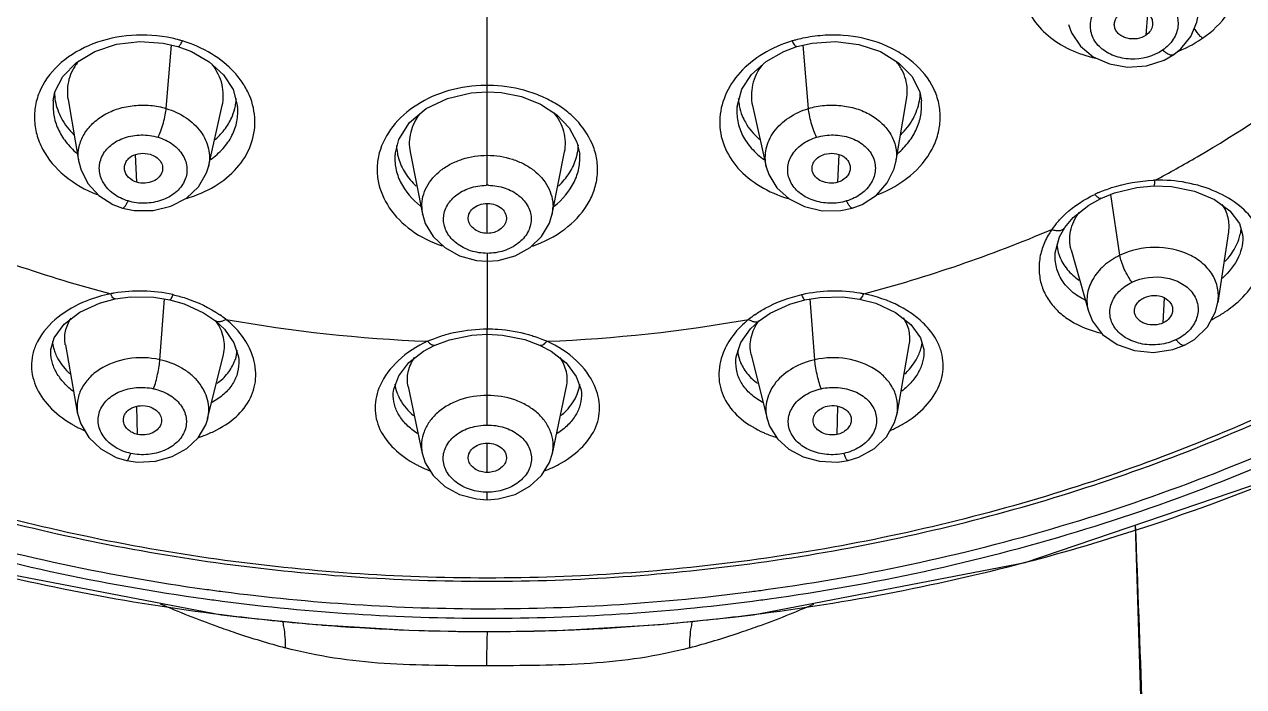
# Model space of a CAD drawing. Extents: x 0 to 1239, y 0 to 509.
# Drawn here: x 102.96 to 130.68, y 202.64 to 217.69 of the extents above; entities that cross this region are included whole.
import ezdxf

# ---------------------------------------------------------------- set-up
doc = ezdxf.new("R2010")
doc.units = 0
doc.header["$LTSCALE"] = 10
doc.header["$MEASUREMENT"] = 0
doc.layers.get('0').update_dxf_attribs({"linetype": 'CONTINUOUS'})

msp = doc.modelspace()

# ---------------------------------------------------------------- linework, layer by layer
at = {"color": 9, "linetype": 'Continuous'}
for p, q in [((128.466, 217.448), (128.509, 217.937)), ((113.487, 214.037), (113.487, 217.897)), ((106.186, 215.781), (106.303, 217.222)), ((120.789, 215.781), (120.672, 217.222)), ((105.518, 214.104), (105.487, 214.736)), ((121.457, 214.104), (121.488, 214.735)), ((127.872, 212.444), (127.665, 213.829)), ((113.487, 212.943), (113.487, 213.623)), ((113.487, 212.488), (113.487, 210.771)), ((106.041, 210.069), (106.146, 211.453)), ((120.934, 210.069), (120.829, 211.454)), ((128.858, 210.908), (128.887, 211.475)), ((113.487, 210.649), (113.487, 210.771)), ((113.487, 209.983), (113.487, 210.649)), ((113.487, 209.259), (113.487, 209.983)), ((113.487, 208.585), (113.487, 209.259)), ((105.531, 208.37), (105.514, 209.006)), ((121.444, 208.37), (121.461, 209.006)), ((113.487, 207.505), (113.487, 208.172)), ((113.487, 206.886), (113.487, 207.057)), ((107.441, 204.273), (107.446, 204.276)), ((107.897, 204.217), (107.904, 204.22)), ((119.071, 204.22), (119.077, 204.217)), ((119.534, 204.273), (119.529, 204.276)), ((113.487, 203.886), (113.487, 203.89))]:
    msp.add_line(p, q, dxfattribs=at)
at = {"color": 7, "linetype": 'Continuous'}
for p, q in [((106.116, 217.265), (106.452, 217.188)), ((120.522, 217.188), (120.876, 217.268)), ((120.522, 217.188), (120.522, 217.188)), ((128.881, 216.881), (129.098, 217.006)), ((103.952, 215.984), (104.198, 214.551)), ((113.116, 216.137), (113.487, 216.162)), ((113.487, 216.162), (113.801, 216.144)), ((122.777, 214.55), (123.022, 215.983)), ((103.617, 215.953), (103.616, 215.951)), ((107.144, 214.458), (107.458, 215.846)), ((107.809, 215.829), (107.808, 215.832)), ((119.166, 215.831), (119.165, 215.829)), ((119.517, 215.846), (119.83, 214.458)), ((123.359, 215.95), (123.359, 215.953)), ((111.388, 214.75), (111.388, 214.745)), ((111.731, 214.794), (112.011, 213.376)), ((114.963, 213.377), (115.244, 214.795)), ((115.587, 214.745), (115.586, 214.749)), ((122.735, 214.411), (122.774, 214.568)), ((121.528, 213.461), (121.786, 213.517)), ((127.162, 213.583), (127.441, 213.739)), ((127.441, 213.739), (127.441, 213.739)), ((112.011, 213.376), (112.009, 213.387)), ((114.901, 213.176), (114.965, 213.387)), ((114.965, 213.387), (114.963, 213.377)), ((126.497, 212.86), (126.619, 213.074)), ((126.619, 213.074), (126.619, 213.074)), ((130.108, 211.371), (130.345, 212.98)), ((130.59, 213.169), (130.661, 212.914)), ((126.402, 212.499), (126.497, 212.86)), ((130.661, 212.914), (130.661, 212.913)), ((126.764, 212.569), (127.157, 211.172)), ((105.021, 211.451), (105.021, 211.451)), ((120.708, 211.434), (120.708, 211.434)), ((121.952, 211.45), (121.952, 211.45)), ((107.308, 210.953), (107.507, 210.768)), ((107.308, 210.953), (107.308, 210.953)), ((119.472, 210.773), (119.665, 210.953)), ((119.665, 210.953), (119.665, 210.953)), ((103.562, 210.304), (103.636, 210.565)), ((103.562, 210.304), (103.564, 210.32)), ((103.892, 210.406), (104.17, 208.833)), ((107.127, 208.726), (107.486, 210.188)), ((112.038, 210.266), (112.297, 210.403)), ((112.297, 210.403), (112.298, 210.403)), ((114.676, 210.402), (114.676, 210.402)), ((114.676, 210.402), (114.941, 210.262)), ((119.489, 210.189), (119.848, 208.726)), ((122.805, 208.835), (123.083, 210.408)), ((123.411, 210.319), (123.412, 210.303)), ((129.076, 210.299), (129.339, 210.397)), ((111.686, 209.458), (112.007, 207.936)), ((114.968, 207.935), (115.288, 209.458)), ((122.745, 208.639), (122.803, 208.85)), ((114.902, 207.734), (114.97, 207.946)), ((114.968, 207.936), (114.97, 207.946)), ((121.447, 207.743), (121.689, 207.778)), ((107.44, 204.273), (107.897, 204.217)), ((119.077, 204.217), (119.534, 204.273))]:
    msp.add_line(p, q, dxfattribs=at)
for points in [[(72.999, 234.309), (73.078, 233.7), (74.393, 228.269), (76.758, 223.105), (80.102, 218.336), (84.349, 214.082), (89.399, 210.437), (95.096, 207.539), (101.315, 205.442), (107.441, 204.273)], [(119.534, 204.273), (125.718, 205.457), (131.989, 207.586), (137.725, 210.529), (142.8, 214.231), (147.048, 218.547), (150.376, 223.384), (152.699, 228.612), (153.976, 234.307)], [(126.705, 217.694), (126.773, 217.501), (126.972, 217.197), (127.265, 216.954), (127.633, 216.794), (128.046, 216.725), (128.474, 216.752), (128.881, 216.881)], [(129.098, 217.006), (129.26, 217.137), (129.485, 217.418), (129.619, 217.742), (129.642, 217.857)], [(103.617, 215.953), (103.656, 216.158), (103.833, 216.51), (104.144, 216.828), (104.56, 217.08), (105.053, 217.242), (105.586, 217.302), (106.116, 217.265)], [(106.452, 217.188), (106.757, 217.074), (107.16, 216.843), (107.486, 216.548), (107.706, 216.21), (107.808, 215.829)], [(119.167, 215.829), (119.272, 216.218), (119.496, 216.556), (119.826, 216.851), (120.231, 217.08), (120.522, 217.188)], [(120.876, 217.268), (121.408, 217.302), (121.938, 217.238), (122.428, 217.074), (122.839, 216.822), (123.145, 216.506), (123.319, 216.155), (123.357, 215.953)], [(111.388, 214.745), (111.474, 215.078), (111.719, 215.461), (112.099, 215.781), (112.582, 216.01), (113.116, 216.137)], [(113.801, 216.144), (114.266, 216.051), (114.699, 215.881), (115.069, 215.641), (115.349, 215.345), (115.526, 215.014), (115.587, 214.745)], [(104.201, 214.568), (104.249, 214.381), (104.408, 214.07), (104.654, 213.802), (104.974, 213.598), (105.189, 213.517)], [(105.188, 213.517), (105.455, 213.46), (105.887, 213.46), (106.292, 213.56), (106.644, 213.744), (106.922, 214.002), (107.103, 214.319), (107.145, 214.459)], [(119.83, 214.459), (119.885, 214.283), (120.074, 213.976), (120.353, 213.729), (120.703, 213.552), (121.104, 213.458), (121.528, 213.461)], [(121.786, 213.517), (122.008, 213.602), (122.333, 213.813), (122.58, 214.09), (122.735, 214.411)], [(127.441, 213.739), (127.747, 213.862), (128.256, 213.985), (128.646, 214.02)], [(128.646, 214.02), (129.047, 214.006), (129.571, 213.9), (130.022, 213.711), (130.373, 213.457), (130.59, 213.169)], [(126.619, 213.074), (126.81, 213.301), (127.162, 213.583)], [(112.01, 213.387), (112.077, 213.168), (112.258, 212.869), (112.522, 212.619), (112.855, 212.432), (113.241, 212.325), (113.487, 212.307)], [(113.487, 212.307), (113.736, 212.326), (114.123, 212.433), (114.458, 212.623), (114.721, 212.875), (114.901, 213.176)], [(103.636, 210.565), (103.863, 210.877), (104.218, 211.152), (104.666, 211.358), (105.021, 211.451)], [(105.021, 211.451), (105.375, 211.498), (105.904, 211.491), (106.267, 211.434)], [(106.267, 211.434), (106.59, 211.342), (107.033, 211.139), (107.308, 210.953)], [(119.665, 210.953), (119.922, 211.13), (120.364, 211.335), (120.708, 211.434)], [(120.708, 211.434), (121.046, 211.488), (121.574, 211.498), (121.952, 211.45)], [(121.952, 211.45), (122.321, 211.353), (122.77, 211.144), (123.118, 210.871)], [(129.339, 210.397), (129.567, 210.531), (129.861, 210.817), (130.047, 211.161), (130.101, 211.381)], [(127.157, 211.171), (127.247, 210.946), (127.479, 210.644), (127.806, 210.418), (128.2, 210.279), (128.635, 210.235), (129.076, 210.299)], [(107.507, 210.768), (107.725, 210.456), (107.828, 210.135), (107.834, 210.069)], [(119.141, 210.067), (119.148, 210.135), (119.251, 210.459), (119.472, 210.773)], [(123.118, 210.871), (123.339, 210.564), (123.412, 210.303)], [(112.298, 210.403), (112.627, 210.525), (113.133, 210.628), (113.487, 210.649)], [(113.487, 210.649), (113.832, 210.628), (114.337, 210.526), (114.676, 210.402)], [(111.348, 209.313), (111.359, 209.403), (111.473, 209.706), (111.705, 210.005), (112.038, 210.266)], [(114.941, 210.262), (115.279, 209.997), (115.51, 209.692)], [(115.51, 209.692), (115.619, 209.386), (115.626, 209.314)], [(104.171, 208.85), (104.241, 208.612), (104.424, 208.301), (104.698, 208.04), (105.047, 207.85), (105.285, 207.778)], [(105.285, 207.778), (105.535, 207.742), (105.945, 207.762), (106.324, 207.871), (106.652, 208.052), (106.911, 208.296), (107.084, 208.592), (107.128, 208.729)], [(119.847, 208.729), (119.904, 208.559), (120.083, 208.272), (120.344, 208.037), (120.669, 207.863), (121.044, 207.76), (121.447, 207.743)], [(121.689, 207.778), (121.935, 207.853), (122.289, 208.049), (122.564, 208.319), (122.745, 208.639)], [(112.005, 207.946), (112.075, 207.727), (112.259, 207.435), (112.523, 207.19), (112.856, 207.007), (113.241, 206.904), (113.487, 206.886)], [(113.487, 206.886), (113.735, 206.904), (114.122, 207.009), (114.456, 207.193), (114.72, 207.439), (114.902, 207.734)], [(128.883, 171.734), (128.686, 191.472), (128.228, 206.309)], [(107.897, 204.217), (109.586, 204.048), (111.702, 203.921), (113.487, 203.886)], [(113.487, 203.886), (115.25, 203.92), (117.416, 204.05), (119.077, 204.217)]]:
    msp.add_lwpolyline(points, dxfattribs=at)
at = {"color": 9, "linetype": 'Continuous'}
for centre, radius, start, end in [((105.659, 214.325), 3.124, 74.6972, 77.8213), ((121.364, 214.075), 3.377, 102.0802, 104.9518), ((105.681, 214.41), 3.036, 73.2807, 74.6901), ((121.362, 214.081), 3.371, 104.9512, 106.2358), ((128.056, 219.933), 3.069, 291.8715, 292.2622), ((113.489, 213.004), 3.303, 90.2726, 90.7321), ((113.489, 213.007), 3.3, 90.0299, 90.2726), ((113.456, 212.629), 3.678, 89.2775, 89.5089), ((113.456, 212.643), 3.664, 88.8395, 89.2776), ((105.146, 214.713), 0.962, 185.1179, 188.7752), ((121.823, 214.714), 0.968, 351.2964, 354.7767), ((128.787, 210.453), 3.7, 91.7861, 92.3697), ((113.487, 212.767), 1.27, 89.9997, 91.1768), ((113.487, 212.766), 1.271, 88.8263, 89.9983), ((128.64, 211.003), 3.128, 113.5753, 115.3128), ((112.893, 213.552), 0.899, 179.9114, 190.5663), ((114.086, 213.552), 0.895, 349.394, 359.9635), ((128.041, 211.826), 2.099, 138.8848, 144.9807), ((112.939, 241.957), 31.428, 246.9808, 255.2238), ((113.934, 242.253), 31.74, 284.8117, 292.9736), ((105.555, 208.318), 3.311, 99.5909, 100.9933), ((105.583, 208.125), 3.506, 77.6035, 99.5161), ((121.388, 208.104), 3.525, 80.5125, 102.2747), ((121.399, 208.151), 3.477, 79.2469, 80.5673), ((128.792, 213.351), 2.641, 303.8086, 308.628), ((105.862, 208.866), 2.707, 51.6302, 55.274), ((113.463, 244.072), 33.61, 259.8532, 267.7218), ((113.489, 244.282), 33.821, 272.298, 280.1174), ((121.044, 208.97), 2.584, 124.8191, 128.6581), ((114.114, 249.922), 45.949, 288.4131, 293.1285), ((113.915, 250.507), 46.567, 284.9428, 288.4186), ((113.369, 251.93), 48.021, 255.1781, 262.9147), ((113.673, 251.579), 47.664, 277.0569, 284.8913), ((113.422, 250.642), 46.444, 262.1512, 262.6237), ((113.421, 250.398), 45.985, 262.1134, 262.5694), ((113.484, 250.919), 46.511, 262.5758, 270.0042), ((113.486, 250.986), 46.577, 270.0011, 277.4189), ((113.553, 250.4), 45.987, 277.4308, 277.8378), ((113.553, 250.642), 46.444, 277.3764, 277.8488), ((114.232, 223.279), 20.466, 246.4295, 250.3046), ((113.484, 251.162), 46.969, 262.6299, 270.004), ((113.486, 251.228), 47.035, 270.0011, 277.3651), ((112.613, 223.531), 20.748, 289.7946, 293.5781), ((117.494, 285.106), 81.452, 262.91402, 263.23889), ((113.495, 251.365), 47.475, 263.2368, 265.464), ((113.48, 251.361), 47.471, 274.5548, 276.7633), ((109.482, 285.097), 81.443, 276.76104, 277.08596), ((114.414, 223.781), 21, 250.3, 251.5214), ((114.578, 224.284), 21.529, 251.5306, 254.6858), ((113.526, 251.713), 47.825, 265.4608, 265.6797), ((113.492, 251.268), 47.379, 265.6791, 269.9939), ((113.486, 251.185), 47.295, 270.0017, 272.5565), ((113.472, 251.403), 47.514, 272.5617, 274.5604), ((112.804, 223.013), 20.195, 285.1521, 288.5131), ((112.78, 223.083), 20.27, 288.5137, 289.7804)]:
    msp.add_arc(centre, radius, start, end, dxfattribs=at)
at = {"color": 7, "linetype": 'Continuous'}
for centre, radius, start, end in [((104.878, 216.175), 1.235, 181.3985, 190.1375), ((106.573, 216.074), 1.207, 355.1373, 357.2293), ((120.399, 216.073), 1.206, 182.7191, 184.9246), ((122.082, 216.179), 1.251, 349.7346, 358.3744), ((106.538, 216.082), 1.243, 337.8675, 348.8544), ((106.566, 216.075), 1.214, 348.8977, 355.1301), ((120.402, 216.074), 1.208, 184.9289, 190.9541), ((120.419, 216.078), 1.226, 190.989, 202.2899), ((112.616, 214.997), 1.199, 182.8567, 191.6362), ((114.367, 214.991), 1.191, 348.3207, 358.3172), ((112.656, 215.005), 1.24, 191.6258, 196.4061), ((114.348, 214.995), 1.21, 343.6372, 348.3191), ((129.59, 213.155), 1.046, 347.422, 354.997), ((127.465, 212.791), 1.034, 185.6651, 195.93), ((127.455, 212.788), 1.024, 195.9585, 198.3094), ((127.458, 212.789), 1.026, 198.311, 200.9302), ((104.546, 210.585), 0.955, 186.2477, 195.2937), ((122.428, 210.587), 0.956, 344.6717, 353.5491), ((104.593, 210.597), 1.004, 195.2358, 196.1429), ((104.638, 210.611), 1.051, 196.185, 202.2008), ((106.859, 210.374), 0.946, 341.7571, 354.6727), ((120.114, 210.376), 0.945, 185.709, 198.5037), ((122.324, 210.616), 1.064, 337.3, 343.7714), ((122.377, 210.6), 1.009, 343.8242, 344.7335), ((106.865, 210.373), 0.939, 338.8545, 340.254), ((106.87, 210.371), 0.934, 340.2552, 341.7018), ((120.111, 210.376), 0.942, 198.5378, 199.5849), ((120.117, 210.378), 0.948, 199.5863, 201.1657), ((112.295, 209.629), 0.918, 186.9945, 199.2812), ((112.329, 209.641), 0.953, 199.246, 201.5727), ((114.65, 209.64), 0.95, 337.9456, 340.8526), ((114.686, 209.628), 0.911, 340.8179, 352.9873)]:
    msp.add_arc(centre, radius, start, end, dxfattribs=at)
at = {"color": 9, "linetype": 'Continuous'}
for points, start_tangent, end_tangent in [([(113.487, 268.538), (106.287, 267.983), (99.335, 266.337), (92.872, 263.657), (89.894, 261.957), (87.119, 260.035), (82.277, 255.597), (78.511, 250.495), (75.952, 244.906), (74.688, 239.022), (74.763, 233.047), (76.174, 227.186), (78.872, 221.641), (82.765, 216.605), (87.717, 212.251), (93.559, 208.728), (100.088, 206.159), (107.079, 204.632)], (-1, 0), (0.990632, -0.136562)), ([(119.895, 204.632), (126.887, 206.159), (133.416, 208.728), (139.258, 212.251), (144.21, 216.605), (148.103, 221.641), (150.801, 227.186), (152.212, 233.047), (152.287, 239.022), (151.023, 244.906), (148.464, 250.495), (144.698, 255.597), (139.855, 260.035), (137.081, 261.957), (134.103, 263.657), (127.639, 266.337), (120.688, 267.983), (113.487, 268.538)], (0.990632, 0.136562), (-1, 0)), ([(113.487, 268.129), (106.359, 267.58), (99.476, 265.951), (93.076, 263.298), (90.128, 261.615), (87.381, 259.713), (82.585, 255.32), (78.855, 250.27), (76.319, 244.737), (75.066, 238.912), (75.137, 232.996), (76.53, 227.193), (79.198, 221.703), (83.048, 216.715), (87.948, 212.401), (93.729, 208.91), (100.191, 206.363), (107.111, 204.847)], (-1, 0), (0.990541, -0.137215)), ([(119.824, 204.842), (126.749, 206.353), (133.216, 208.896), (139.002, 212.384), (143.908, 216.696), (147.764, 221.683), (150.438, 227.174), (151.836, 232.978), (151.911, 238.896), (150.66, 244.724), (148.126, 250.259), (144.397, 255.312), (139.601, 259.708), (136.854, 261.611), (133.905, 263.295), (127.503, 265.949), (120.619, 267.579), (113.487, 268.129)], (0.990658, 0.136371), (-1, 0)), ([(129.752, 217.379), (130.326, 217.944), (130.615, 218.617), (130.639, 218.966), (130.584, 219.309), (130.45, 219.636), (130.243, 219.937), (129.63, 220.419), (128.825, 220.697), (127.928, 220.731), (127.055, 220.514)], (0.822484, 0.568788), (-0.925801, -0.37801)), ([(126.516, 220.226), (126.069, 219.825), (125.766, 219.352), (125.628, 218.841), (125.667, 218.329), (125.875, 217.85), (126.239, 217.439), (126.735, 217.124), (127.327, 216.924)], (-0.818796, -0.574084), (0.976907, -0.213663)), ([(127.557, 218.268), (127.899, 218.427), (128.287, 218.474), (128.66, 218.4), (128.962, 218.219), (129.148, 217.957), (129.188, 217.808), (129.191, 217.654), (129.086, 217.355), (128.843, 217.107)], (0.821783, 0.5698), (-0.821772, -0.569817)), ([(128.843, 217.107), (128.112, 216.906), (127.739, 216.98), (127.435, 217.16), (127.247, 217.421), (127.207, 217.57), (127.204, 217.723), (127.313, 218.021), (127.557, 218.268)], (-0.821772, -0.569817), (0.821783, 0.5698)), ([(106.318, 217.378), (105.396, 217.443), (104.518, 217.249), (103.8, 216.825), (103.336, 216.231), (103.221, 215.894), (103.19, 215.545), (103.241, 215.196), (103.374, 214.857), (103.871, 214.257), (104.614, 213.824)], (-0.977462, 0.211113), (0.93146, -0.363844)), ([(122.364, 213.825), (123.107, 214.258), (123.601, 214.858), (123.734, 215.197), (123.785, 215.546), (123.753, 215.894), (123.639, 216.231), (123.174, 216.824), (122.842, 217.062), (122.457, 217.249), (121.578, 217.442), (121.115, 217.442), (120.657, 217.377)], (0.931838, 0.362874), (-0.977858, -0.209269)), ([(129.219, 217.093), (129.36, 217.155), (129.752, 217.379)], (0.925459, 0.378848), (0.823162, 0.567807)), ([(129.752, 217.379), (129.706, 217.422), (129.563, 217.607)], (-0.759209, 0.650847), (-0.523871, 0.851798)), ([(106.452, 217.188), (106.473, 217.193), (106.498, 217.219), (106.555, 217.317)], (0.957462, -0.28856), (0.427486, 0.904022)), ([(106.649, 213.738), (107.291, 214.017), (107.791, 214.429), (108.104, 214.94), (108.202, 215.505), (108.079, 216.075), (107.935, 216.345), (107.739, 216.597), (107.215, 217.024), (106.555, 217.317)], (0.960006, 0.279978), (-0.955079, 0.29635)), ([(120.42, 217.317), (119.758, 217.025), (119.234, 216.597), (118.896, 216.073), (118.772, 215.503), (118.871, 214.937), (119.187, 214.427), (119.688, 214.015), (120.331, 213.736)], (-0.957563, -0.288225), (0.961186, -0.275901)), ([(120.522, 217.188), (120.502, 217.193), (120.477, 217.219), (120.42, 217.317)], (-0.957815, -0.287386), (-0.427431, 0.904048)), ([(129.098, 217.006), (129.052, 216.993), (128.989, 217.008), (128.917, 217.048), (128.843, 217.107)], (-0.82158, -0.570093), (-0.742169, 0.670213)), ([(113.447, 216.307), (112.614, 216.187), (111.882, 215.861), (111.335, 215.37), (111.031, 214.771), (110.981, 214.453), (111.004, 214.133), (111.258, 213.526), (111.76, 213.014), (112.46, 212.657)], (-0.999918, -0.012776), (0.945688, -0.325077)), ([(115.9, 214.909), (115.565, 215.46), (115.317, 215.699), (115.02, 215.905), (114.684, 216.072), (114.318, 216.197), (113.53, 216.306)], (-0.349942, 0.936772), (-0.999795, 0.020256)), ([(128.672, 214.151), (129.632, 214.685), (132.342, 216.478)], (0.882881, 0.469597), (0.800004, 0.599995)), ([(103.617, 215.951), (103.629, 215.631), (103.725, 215.318), (103.903, 215.024), (104.156, 214.761)], (-0.092113, -0.995749), (0.760521, -0.649313)), ([(104.188, 214.628), (104.206, 214.917), (104.316, 215.193), (104.51, 215.437), (104.775, 215.636), (105.096, 215.777), (105.453, 215.849), (105.824, 215.851), (106.186, 215.781)], (-0.089138, 0.996019), (0.957579, -0.288172)), ([(106.001, 215.128), (106.062, 215.275), (106.121, 215.458), (106.165, 215.639), (106.186, 215.781)], (0.427174, 0.904169), (0.081297, 0.99669)), ([(106.186, 215.781), (106.635, 215.569), (106.97, 215.252), (107.08, 215.065), (107.146, 214.866), (107.145, 214.459)], (0.957664, -0.287889), (-0.218848, -0.975759)), ([(107.193, 214.619), (107.478, 214.873), (107.681, 215.166), (107.792, 215.489), (107.808, 215.829)], (0.812684, 0.582704), (-0.090476, 0.995899)), ([(119.167, 215.829), (119.183, 215.49), (119.293, 215.167), (119.496, 214.874), (119.781, 214.62)], (-0.090854, -0.995864), (0.812188, -0.583395)), ([(119.83, 214.459), (119.829, 214.866), (119.895, 215.065), (120.005, 215.252), (120.34, 215.569), (120.789, 215.781)], (-0.219059, 0.975712), (0.957667, 0.287879)), ([(120.789, 215.781), (121.151, 215.851), (121.522, 215.849), (121.88, 215.777), (122.201, 215.636), (122.466, 215.436), (122.66, 215.192), (122.769, 214.916), (122.787, 214.626)], (0.957582, 0.288162), (-0.090982, -0.995853)), ([(120.974, 215.128), (120.913, 215.275), (120.853, 215.458), (120.81, 215.639), (120.789, 215.781)], (-0.427124, 0.904193), (-0.081293, 0.99669)), ([(122.818, 214.76), (123.072, 215.024), (123.249, 215.317), (123.345, 215.63), (123.358, 215.95)], (0.761084, 0.648653), (-0.090785, 0.995871)), ([(105.317, 213.679), (104.985, 213.844), (104.757, 214.094), (104.665, 214.389), (104.723, 214.687), (104.924, 214.942), (105.237, 215.115), (105.615, 215.18), (106.001, 215.128)], (-0.957623, 0.288025), (0.957618, -0.288043)), ([(120.974, 215.128), (121.359, 215.18), (121.738, 215.115), (122.051, 214.942), (122.252, 214.687), (122.31, 214.389), (122.218, 214.094), (121.99, 213.844), (121.658, 213.679)], (0.957628, 0.288008), (-0.957623, -0.288025)), ([(106.001, 215.128), (106.334, 214.964), (106.565, 214.716), (106.656, 214.42), (106.596, 214.123), (106.394, 213.869), (106.08, 213.696), (105.702, 213.628), (105.317, 213.679)], (0.957617, -0.288043), (-0.957623, 0.288026)), ([(114.513, 212.654), (115.246, 213.038), (115.757, 213.588), (115.909, 213.905), (115.986, 214.238), (115.983, 214.576), (115.9, 214.909)], (0.946007, 0.324148), (-0.349942, 0.936772)), ([(121.658, 213.679), (121.272, 213.628), (120.895, 213.696), (120.581, 213.869), (120.378, 214.123), (120.318, 214.421), (120.41, 214.716), (120.64, 214.964), (120.974, 215.128)], (-0.957623, -0.288026), (0.957628, 0.288008)), ([(111.388, 214.745), (111.405, 214.423), (111.513, 214.11), (111.968, 213.562)], (-0.091379, -0.995816), (0.788469, -0.615075)), ([(111.994, 213.553), (112.024, 213.78), (112.11, 213.998), (112.432, 214.376), (112.659, 214.521), (112.917, 214.628), (113.487, 214.717)], (0.0027, 0.999996), (1, -0.000154)), ([(113.487, 214.717), (114.058, 214.627), (114.317, 214.52), (114.543, 214.376), (114.866, 213.997), (114.951, 213.779), (114.981, 213.551)], (1, 0.000145), (0.000538, -1)), ([(115.005, 213.561), (115.461, 214.109), (115.569, 214.423), (115.587, 214.745)], (0.788989, 0.614408), (-0.090924, 0.995858)), ([(127.389, 213.869), (127.684, 213.982), (128.634, 214.149)], (0.916511, 0.400009), (0.999145, 0.041346)), ([(128.646, 214.02), (128.654, 214.03), (128.661, 214.057), (128.667, 214.098), (128.671, 214.151)], (0.999555, 0.029814), (0.060172, 0.998188)), ([(130.442, 211.289), (130.866, 211.73), (131.094, 212.21), (131.125, 212.697), (131.066, 212.933), (130.957, 213.159), (130.593, 213.566), (130.063, 213.885), (128.671, 214.151)], (0.78298, 0.622047), (-0.999603, -0.028179)), ([(113.487, 212.488), (113.108, 212.548), (112.788, 212.716), (112.571, 212.963), (112.491, 213.254), (112.559, 213.548), (112.767, 213.799), (113.084, 213.971), (113.461, 214.036)], (-1, 0), (0.999789, 0.020525)), ([(113.513, 214.036), (113.891, 213.971), (114.207, 213.799), (114.415, 213.548), (114.484, 213.254), (114.403, 212.963), (114.187, 212.716), (113.866, 212.548), (113.487, 212.488)], (0.99979, -0.020472), (-1, 0)), ([(126.46, 213.206), (126.635, 213.386), (127.303, 213.83)], (0.656905, 0.753973), (0.902036, 0.43166)), ([(127.441, 213.739), (127.382, 213.752), (127.344, 213.784), (127.302, 213.83)], (-0.903347, -0.428911), (-0.627738, 0.778425)), ([(105.189, 213.517), (105.214, 213.523), (105.229, 213.536), (105.246, 213.556), (105.281, 213.61), (105.317, 213.679)], (0.957155, -0.289576), (0.427158, 0.904177)), ([(121.786, 213.517), (121.761, 213.523), (121.746, 213.536), (121.729, 213.556), (121.694, 213.61), (121.658, 213.679)], (-0.957093, -0.289781), (-0.427158, 0.904177)), ([(126.322, 213.03), (126.26, 212.934), (126.119, 212.637)], (-0.569099, -0.822269), (-0.337243, -0.941418)), ([(126.322, 213.03), (126.412, 213.009), (126.499, 213.008), (126.57, 213.031), (126.619, 213.074)], (0.948257, -0.317504), (0.570075, 0.821592)), ([(130.662, 212.913), (130.65, 212.662), (130.57, 212.41), (130.204, 211.926)], (0.091568, -0.995799), (-0.740138, -0.672455)), ([(126.119, 212.637), (126.042, 212.314), (126.042, 211.997), (126.115, 211.694), (126.26, 211.415), (126.471, 211.168), (126.745, 210.959), (127.442, 210.676)], (-0.337243, -0.941418), (0.97105, -0.238878)), ([(127.083, 211.426), (126.777, 211.622), (126.556, 211.874), (126.429, 212.171), (126.402, 212.499)], (-0.901238, 0.433324), (0.075612, 0.997137)), ([(127.872, 212.444), (127.506, 212.203), (127.25, 211.889), (127.129, 211.534), (127.156, 211.172)], (-0.902548, -0.430588), (0.27039, -0.962751)), ([(130.101, 211.381), (130.094, 211.698), (129.976, 211.999), (129.752, 212.259), (129.443, 212.458), (128.665, 212.623), (127.872, 212.444)], (0.14562, 0.989341), (-0.902518, -0.430653)), ([(128.147, 211.831), (128.058, 211.963), (127.972, 212.132), (127.906, 212.303), (127.872, 212.444)], (-0.6108, 0.791785), (-0.147954, 0.988994)), ([(129.153, 210.526), (128.78, 210.418), (128.389, 210.427), (128.038, 210.549), (127.779, 210.765), (127.698, 210.899), (127.653, 211.045), (127.646, 211.195), (127.678, 211.345), (127.851, 211.622), (128.147, 211.831)], (-0.902541, -0.430603), (0.902532, 0.430622)), ([(128.147, 211.831), (128.911, 211.934), (129.261, 211.812), (129.518, 211.595), (129.598, 211.46), (129.642, 211.314), (129.649, 211.164), (129.617, 211.014), (129.447, 210.736), (129.153, 210.526)], (0.902532, 0.430622), (-0.902541, -0.430603)), ([(113.487, 205.106), (107.326, 205.534), (101.338, 206.804), (95.689, 208.881), (90.539, 211.708)], (-1, 0), (-0.83663, 0.547769)), ([(104.924, 211.568), (104.368, 211.404), (103.258, 210.484)], (-0.981352, -0.192222), (-0.459225, -0.88832)), ([(105.021, 211.451), (104.973, 211.48), (104.948, 211.518), (104.924, 211.568)], (-0.981849, -0.189665), (-0.397019, 0.91781)), ([(106.336, 211.549), (106.297, 211.461), (106.28, 211.44), (106.267, 211.434)], (-0.345613, -0.938377), (-0.976244, 0.216675)), ([(106.336, 211.549), (106.628, 211.47), (107.404, 211.09)], (0.976096, -0.21734), (0.821814, -0.569756)), ([(136.435, 211.708), (131.285, 208.881), (125.637, 206.804), (119.648, 205.534), (113.487, 205.106)], (-0.83663, -0.547769), (-1, 0)), ([(119.568, 211.091), (119.807, 211.239), (120.639, 211.549)], (0.820817, 0.571191), (0.976199, 0.216876)), ([(120.708, 211.434), (120.694, 211.44), (120.678, 211.461), (120.638, 211.549)], (-0.976572, -0.215193), (-0.345695, 0.938347)), ([(121.952, 211.45), (121.999, 211.479), (122.024, 211.518), (122.048, 211.567)], (0.982331, -0.18715), (0.392432, 0.919781)), ([(123.717, 210.484), (123.458, 210.842), (123.186, 211.082), (122.855, 211.289), (122.048, 211.567)], (-0.460697, 0.887557), (-0.982048, 0.18863)), ([(107.543, 210.988), (107.477, 210.952), (107.412, 210.932), (107.354, 210.932), (107.308, 210.953)], (-0.839676, -0.543087), (-0.781909, 0.623392)), ([(108.126, 210.223), (107.899, 210.625), (107.543, 210.988)], (-0.362542, 0.931968), (-0.780837, 0.624735)), ([(119.429, 210.987), (119.075, 210.624), (118.848, 210.223)], (-0.777539, -0.628835), (-0.363887, -0.931443)), ([(119.429, 210.987), (119.495, 210.952), (119.561, 210.932), (119.619, 210.932), (119.665, 210.953)], (0.841742, -0.539879), (0.779591, 0.626288)), ([(129.951, 210.976), (130.032, 211.019), (130.261, 211.157)], (0.893204, 0.449653), (0.830755, 0.556638)), ([(112.547, 210.642), (112.774, 210.698), (113.487, 210.771)], (0.961642, 0.274308), (0.999994, 0.00336)), ([(113.487, 210.771), (113.726, 210.763), (114.421, 210.642)], (0.999993, -0.003662), (0.961872, -0.273502)), ([(103.258, 210.484), (103.161, 210.236), (103.121, 209.984), (103.14, 209.731), (103.215, 209.482), (103.523, 209.013), (104.028, 208.612)], (-0.459225, -0.88832), (0.860051, -0.510208)), ([(112.13, 210.489), (111.458, 210.045), (111.048, 209.483)], (-0.910767, -0.41292), (-0.405887, -0.913923)), ([(112.127, 210.489), (112.228, 210.532), (112.547, 210.642)], (0.910142, 0.414297), (0.961642, 0.274308)), ([(112.13, 210.489), (112.175, 210.444), (112.22, 210.413), (112.297, 210.403)], (0.661205, -0.750205), (0.911869, 0.410482)), ([(114.421, 210.642), (114.531, 210.609), (114.845, 210.489)], (0.961872, -0.273502), (0.912187, -0.409774)), ([(114.676, 210.402), (114.753, 210.412), (114.798, 210.444), (114.842, 210.489)], (0.913244, -0.407414), (0.657906, 0.7531)), ([(115.925, 209.484), (115.516, 210.046), (114.842, 210.489)], (-0.407131, 0.91337), (-0.912282, 0.409563)), ([(122.946, 208.611), (123.452, 209.013), (123.76, 209.482), (123.835, 209.731), (123.853, 209.984), (123.814, 210.237), (123.717, 210.484)], (0.860226, 0.509912), (-0.460697, 0.887557)), ([(129.339, 210.397), (129.257, 210.419), (129.206, 210.464), (129.153, 210.526)], (-0.901593, -0.432585), (-0.610786, 0.791795)), ([(104.063, 209.355), (103.835, 209.572), (103.673, 209.806), (103.581, 210.053), (103.562, 210.304)], (-0.784506, 0.620122), (0.082359, 0.996603)), ([(107.266, 208.441), (107.772, 208.772), (108.101, 209.201), (108.188, 209.443), (108.222, 209.698), (108.126, 210.223)], (0.902773, 0.430116), (-0.362542, 0.931968)), ([(118.848, 210.223), (118.752, 209.698), (118.786, 209.443), (118.874, 209.201), (119.203, 208.772), (119.709, 208.441)], (-0.363887, -0.931443), (0.902776, -0.430111)), ([(123.412, 210.303), (123.394, 210.052), (123.301, 209.806), (123.14, 209.571), (122.912, 209.355)], (0.082909, -0.996557), (-0.784576, -0.620033)), ([(106.041, 210.069), (105.315, 210.09), (104.669, 209.848), (104.426, 209.644), (104.254, 209.4), (104.167, 209.129), (104.171, 208.85)], (-0.976348, 0.216205), (0.174344, -0.984685)), ([(105.899, 209.41), (105.99, 209.74), (106.024, 209.922), (106.041, 210.069)], (0.333831, 0.942633), (0.075352, 0.997157)), ([(107.128, 208.729), (107.153, 208.942), (107.126, 209.156), (107.049, 209.363), (106.923, 209.556), (106.752, 209.729), (106.544, 209.875), (106.041, 210.069)], (0.237473, 0.971394), (-0.976364, 0.216134)), ([(107.834, 210.069), (107.809, 209.783), (107.696, 209.52), (107.499, 209.289), (107.227, 209.097)], (0.062104, -0.99807), (-0.870814, -0.491613)), ([(119.747, 209.097), (119.476, 209.289), (119.279, 209.52), (119.166, 209.782), (119.141, 210.067)], (-0.870915, 0.491434), (0.061417, 0.998112)), ([(120.934, 210.069), (120.431, 209.875), (120.051, 209.556), (119.925, 209.362), (119.848, 209.155), (119.822, 208.941), (119.847, 208.729)], (-0.976356, -0.216169), (0.238477, -0.971148)), ([(122.803, 208.85), (122.808, 209.129), (122.721, 209.399), (122.549, 209.643), (122.306, 209.848), (121.66, 210.09), (120.934, 210.069)], (0.174526, 0.984653), (-0.97634, -0.21624)), ([(121.076, 209.41), (120.985, 209.74), (120.951, 209.922), (120.934, 210.069)], (-0.333892, 0.942611), (-0.075359, 0.997156)), ([(105.378, 207.939), (105.027, 208.079), (104.771, 208.31), (104.69, 208.448), (104.645, 208.595), (104.638, 208.744), (104.67, 208.891), (104.841, 209.155), (105.135, 209.347), (105.507, 209.437), (105.899, 209.41)], (-0.976352, 0.216187), (0.976356, -0.216168)), ([(105.899, 209.41), (106.252, 209.272), (106.51, 209.043), (106.636, 208.758), (106.642, 208.609), (106.609, 208.462), (106.435, 208.199), (106.141, 208.007), (105.771, 207.915), (105.378, 207.939)], (0.976356, -0.216168), (-0.976352, 0.216187)), ([(111.048, 209.483), (110.935, 208.977), (110.963, 208.727), (111.046, 208.486), (111.366, 208.048), (111.867, 207.689)], (-0.405887, -0.913923), (0.881667, -0.471872)), ([(115.109, 207.689), (115.609, 208.048), (115.929, 208.487), (116.012, 208.728), (116.039, 208.978), (115.925, 209.484)], (0.88164, 0.471922), (-0.407131, 0.91337)), ([(121.597, 207.939), (121.204, 207.915), (120.834, 208.007), (120.54, 208.199), (120.366, 208.462), (120.333, 208.609), (120.339, 208.758), (120.383, 208.905), (120.464, 209.042), (120.723, 209.272), (121.076, 209.41)], (-0.976352, -0.216187), (0.976348, 0.216206)), ([(121.076, 209.41), (121.468, 209.437), (121.839, 209.347), (122.133, 209.155), (122.305, 208.891), (122.336, 208.744), (122.329, 208.595), (122.204, 208.31), (121.948, 208.08), (121.597, 207.939)], (0.976348, 0.216206), (-0.976352, -0.216187)), ([(111.896, 208.392), (111.654, 208.59), (111.477, 208.813), (111.373, 209.056), (111.348, 209.313)], (-0.828718, 0.559666), (0.060512, 0.998167)), ([(113.487, 209.259), (112.862, 209.154), (112.586, 209.029), (112.351, 208.861), (112.17, 208.659), (112.048, 208.432), (111.991, 208.191), (112.005, 207.946)], (-1, 0.000019), (0.200519, -0.97969)), ([(114.97, 207.946), (114.983, 208.191), (114.927, 208.433), (114.805, 208.659), (114.623, 208.861), (114.388, 209.029), (114.112, 209.154), (113.487, 209.259)], (0.200319, 0.979731), (-1, -0.000054)), ([(115.627, 209.314), (115.602, 209.057), (115.498, 208.813), (115.321, 208.589), (115.078, 208.391)], (0.061335, -0.998117), (-0.82896, -0.559308)), ([(104.028, 208.612), (104.101, 208.57), (104.332, 208.455)], (0.860051, -0.510208), (0.912963, -0.408042)), ([(113.487, 207.057), (113.102, 207.117), (112.778, 207.285), (112.561, 207.532), (112.483, 207.823), (112.559, 208.114), (112.775, 208.361), (113.102, 208.526), (113.487, 208.585)], (-1, 0), (1, 0.000019)), ([(113.487, 208.585), (113.873, 208.527), (114.199, 208.361), (114.416, 208.114), (114.491, 207.823), (114.414, 207.532), (114.197, 207.285), (113.872, 207.117), (113.487, 207.057)], (1, 0.000019), (-1, 0)), ([(122.642, 208.455), (122.721, 208.491), (122.946, 208.611)], (0.91318, 0.407557), (0.860226, 0.509912)), ([(106.919, 208.304), (107.009, 208.334), (107.266, 208.441)], (0.952112, 0.30575), (0.902773, 0.430116)), ([(119.709, 208.441), (119.793, 208.402), (120.061, 208.302)], (0.902776, -0.430111), (0.952721, -0.303847)), ([(105.285, 207.778), (105.304, 207.787), (105.327, 207.819), (105.352, 207.872), (105.378, 207.939)], (0.976008, -0.217735), (0.333868, 0.94262)), ([(121.689, 207.778), (121.671, 207.787), (121.648, 207.819), (121.623, 207.872), (121.597, 207.939)], (-0.975956, -0.21797), (-0.333868, 0.94262)), ([(111.867, 207.689), (111.944, 207.649), (112.192, 207.541)], (0.881667, -0.471872), (0.934361, -0.356327)), ([(114.783, 207.541), (114.868, 207.575), (115.109, 207.689)], (0.93446, 0.356067), (0.88164, 0.471922)), ([(128.575, 195.133), (128.507, 197.95), (128.23, 206.314)], (-0.021384, 0.999771), (-0.037804, 0.999285)), ([(108.825, 204.13), (108.854, 203.997), (108.891, 203.52)], (0.257942, -0.96616), (0.000993, -1)), ([(118.149, 204.129), (118.12, 203.996), (118.084, 203.52)], (-0.256761, -0.966475), (-0.000547, -1)), ([(113.475, 203.11), (113.482, 203.626), (113.492, 203.891)], (0.010336, 0.999947), (0.078494, 0.996915)), ([(113.487, 203.111), (112.299, 203.119), (111.139, 203.164), (108.892, 203.52)], (-0.999998, -0.001903), (-0.965306, 0.26112)), ([(118.083, 203.52), (115.836, 203.165), (114.675, 203.12), (113.487, 203.111)], (-0.965291, -0.261177), (-0.999998, 0.001899))]:
    msp.add_spline(points, degree=3, dxfattribs=dict(at, start_tangent=start_tangent, end_tangent=end_tangent))
at = {"color": 7, "linetype": 'Continuous'}
for points, start_tangent, end_tangent in [([(127.753, 217.627), (127.746, 217.717), (127.77, 217.806), (127.9, 217.958)], (-0.245432, 0.969414), (0.821783, 0.569801)), ([(127.9, 217.958), (128.138, 218.045), (128.389, 218.013), (128.492, 217.954), (128.567, 217.873), (128.609, 217.777), (128.613, 217.673)], (0.821783, 0.569801), (-0.148045, -0.988981)), ([(128.613, 217.673), (128.565, 217.55), (128.466, 217.448)], (-0.148045, -0.988981), (-0.821772, -0.569817)), ([(128.466, 217.448), (128.261, 217.369), (128.036, 217.379), (127.935, 217.416), (127.85, 217.472), (127.789, 217.544), (127.753, 217.627)], (-0.821772, -0.569817), (-0.245432, 0.969414)), ([(104.197, 216.863), (104.061, 216.661), (103.974, 216.442), (103.938, 216.214), (103.952, 215.984)], (-0.636784, -0.771042), (0.168741, -0.98566)), ([(123.022, 215.983), (123.001, 216.441), (122.915, 216.659), (122.779, 216.861)], (0.168762, 0.985657), (-0.635219, 0.772332)), ([(107.458, 215.846), (107.455, 216.323), (107.235, 216.777)], (0.220316, 0.975429), (-0.610811, 0.791777)), ([(119.734, 216.769), (119.519, 216.319), (119.517, 215.846)], (-0.605129, -0.796128), (0.22034, -0.975423)), ([(103.662, 215.958), (103.806, 215.552), (104.085, 215.186)], (0.175837, -0.984419), (0.709615, -0.70459)), ([(122.889, 215.184), (123.168, 215.55), (123.313, 215.956)], (0.70964, 0.704564), (0.177737, 0.984078)), ([(107.301, 215.078), (107.531, 215.329), (107.69, 215.613)], (0.74944, 0.662073), (0.376416, 0.926451)), ([(111.952, 215.661), (111.744, 215.241), (111.712, 215.018), (111.731, 214.794)], (-0.604127, -0.796888), (0.193943, -0.981013)), ([(115.244, 214.795), (115.262, 215.026), (115.226, 215.257), (115.002, 215.688)], (0.193935, 0.981014), (-0.623879, 0.781521)), ([(119.285, 215.613), (119.355, 215.468), (119.674, 215.078)], (0.379058, -0.925373), (0.747994, -0.663706)), ([(105.24, 214.386), (105.239, 214.474), (105.265, 214.557), (105.319, 214.632), (105.396, 214.694), (105.598, 214.76), (105.818, 214.741)], (-0.168793, 0.985652), (0.957618, -0.288042)), ([(105.818, 214.741), (105.949, 214.679), (106.046, 214.588), (106.098, 214.477), (106.097, 214.359)], (0.957618, -0.288042), (-0.220403, -0.975409)), ([(111.466, 214.654), (111.62, 214.316), (111.871, 214.012)], (0.282275, -0.959333), (0.724705, -0.68906)), ([(115.103, 214.012), (115.354, 214.316), (115.509, 214.654)], (0.723714, 0.6901), (0.281635, 0.959522)), ([(120.877, 214.359), (120.877, 214.477), (120.928, 214.588), (121.026, 214.679), (121.156, 214.741)], (-0.220403, 0.975409), (0.957628, 0.288009)), ([(121.156, 214.741), (121.377, 214.76), (121.578, 214.694), (121.655, 214.632), (121.709, 214.557), (121.736, 214.474), (121.735, 214.386)], (0.957628, 0.288009), (-0.168787, -0.985653)), ([(105.518, 214.104), (105.33, 214.216), (105.27, 214.297), (105.24, 214.386)], (-0.957623, 0.288026), (-0.168793, 0.985652)), ([(106.097, 214.359), (106.025, 214.226), (105.886, 214.128), (105.705, 214.085), (105.518, 214.104)], (-0.220403, -0.975409), (-0.957623, 0.288026)), ([(121.457, 214.104), (121.27, 214.085), (121.089, 214.128), (120.95, 214.226), (120.877, 214.359)], (-0.957623, -0.288026), (-0.220403, 0.975409)), ([(121.735, 214.386), (121.704, 214.297), (121.644, 214.216), (121.457, 214.104)], (-0.168787, -0.985653), (-0.957623, -0.288026)), ([(113.058, 213.238), (113.054, 213.31), (113.07, 213.381), (113.158, 213.507), (113.306, 213.592), (113.487, 213.623)], (-0.194006, 0.981), (1, -0.000017)), ([(113.487, 213.623), (113.668, 213.592), (113.817, 213.507), (113.904, 213.381), (113.921, 213.31), (113.917, 213.238)], (1, -0.000017), (-0.194003, -0.981001)), ([(130.345, 212.98), (130.332, 213.299), (130.2, 213.597)], (0.146221, 0.989252), (-0.561781, 0.827286)), ([(113.487, 212.943), (113.336, 212.966), (113.204, 213.03), (113.107, 213.124), (113.058, 213.238)], (-1, 0), (-0.194006, 0.981)), ([(113.917, 213.238), (113.868, 213.124), (113.771, 213.03), (113.639, 212.966), (113.487, 212.943)], (-0.194003, -0.981001), (-1, 0)), ([(126.762, 212.569), (126.73, 212.777), (126.75, 212.991), (126.942, 213.415)], (-0.271872, 0.962333), (0.581593, 0.81348)), ([(130.258, 212.3), (130.354, 212.41), (130.558, 212.758)], (0.688847, 0.724906), (0.366237, 0.930522)), ([(130.558, 212.758), (130.574, 212.8), (130.61, 212.928)], (0.366237, 0.930522), (0.21718, 0.976132)), ([(126.499, 212.423), (126.674, 212.124), (126.948, 211.877)], (0.357212, -0.934023), (0.827088, -0.562073)), ([(90.473, 211.609), (95.653, 208.791), (101.319, 206.722), (107.317, 205.458), (113.483, 205.033)], (0.839042, -0.544067), (1, -0.00009)), ([(113.483, 205.033), (119.651, 205.457), (125.652, 206.721), (131.32, 208.79), (136.502, 211.609)], (1, -0.00009), (0.839042, 0.544067)), ([(128.211, 211.112), (128.204, 211.216), (128.239, 211.318), (128.313, 211.408), (128.419, 211.478)], (-0.270844, 0.962623), (0.902534, 0.430619)), ([(128.419, 211.478), (128.65, 211.53), (128.877, 211.482), (129.031, 211.348), (129.065, 211.261), (129.068, 211.167)], (0.902534, 0.430619), (-0.146042, -0.989278)), ([(103.89, 210.406), (103.896, 210.719), (104.023, 211.017)], (-0.174265, 0.984699), (0.547176, 0.837018)), ([(123.083, 210.408), (123.078, 210.721), (122.949, 211.019)], (0.173936, 0.984757), (-0.553293, 0.832987)), ([(128.858, 210.908), (128.662, 210.86), (128.461, 210.884), (128.372, 210.922), (128.299, 210.975), (128.244, 211.039), (128.211, 211.112)], (-0.902541, -0.430603), (-0.270844, 0.962623)), ([(129.068, 211.167), (129.001, 211.02), (128.858, 210.908)], (-0.146042, -0.989278), (-0.902541, -0.430603)), ([(107.486, 210.189), (107.488, 210.573), (107.314, 210.953)], (0.238141, 0.971231), (-0.584155, 0.811642)), ([(119.489, 210.188), (119.464, 210.379), (119.485, 210.573), (119.661, 210.952)], (-0.242647, 0.970115), (0.584904, 0.811102)), ([(103.665, 210.214), (103.724, 210.092), (103.993, 209.748)], (0.377228, -0.92612), (0.722518, -0.691352)), ([(122.981, 209.747), (123.085, 209.856), (123.306, 210.205)], (0.722746, 0.691113), (0.385125, 0.922864)), ([(107.341, 209.53), (107.584, 209.763), (107.741, 210.034)], (0.800153, 0.599796), (0.360719, 0.932675)), ([(111.686, 209.458), (111.689, 209.793), (111.832, 210.118)], (-0.200714, 0.97965), (0.559547, 0.828798)), ([(115.288, 209.458), (115.305, 209.625), (115.285, 209.793), (115.141, 210.119)], (0.205564, 0.978644), (-0.559321, 0.828951)), ([(119.233, 210.035), (119.39, 209.764), (119.634, 209.53)], (0.361043, -0.932549), (0.799918, -0.600109)), ([(111.442, 209.29), (111.505, 209.16), (111.807, 208.804)], (0.367629, -0.929973), (0.763089, -0.646293)), ([(115.167, 208.804), (115.284, 208.914), (115.53, 209.283)], (0.762557, 0.646921), (0.375404, 0.926861)), ([(105.216, 208.657), (105.214, 208.739), (105.238, 208.817), (105.288, 208.889), (105.358, 208.948), (105.546, 209.019), (105.758, 209.013)], (-0.17436, 0.984682), (0.976356, -0.21617)), ([(105.758, 209.013), (105.904, 208.956), (106.014, 208.865), (106.073, 208.749), (106.073, 208.627)], (0.976356, -0.21617), (-0.238503, -0.971142)), ([(120.902, 208.627), (120.902, 208.749), (120.961, 208.865), (121.071, 208.956), (121.216, 209.013)], (-0.238505, 0.971141), (0.976348, 0.216203)), ([(121.216, 209.013), (121.429, 209.019), (121.616, 208.948), (121.687, 208.889), (121.736, 208.817), (121.761, 208.739), (121.759, 208.657)], (0.976348, 0.216203), (-0.174369, -0.98468)), ([(105.531, 208.37), (105.415, 208.412), (105.319, 208.478), (105.25, 208.562), (105.216, 208.657)], (-0.976352, 0.216187), (-0.17436, 0.984682)), ([(106.073, 208.627), (106.005, 208.503), (105.877, 208.409), (105.709, 208.362), (105.531, 208.37)], (-0.238503, -0.971142), (-0.976352, 0.216187)), ([(121.444, 208.37), (121.266, 208.362), (121.098, 208.409), (120.97, 208.503), (120.902, 208.627)], (-0.976352, -0.216187), (-0.238505, 0.971141)), ([(121.759, 208.657), (121.724, 208.563), (121.656, 208.479), (121.56, 208.412), (121.444, 208.37)], (-0.174369, -0.98468), (-0.976352, -0.216187)), ([(113.058, 207.792), (113.054, 207.863), (113.07, 207.932), (113.157, 208.057), (113.305, 208.141), (113.487, 208.172)], (-0.205844, 0.978585), (1, 0.000016)), ([(113.487, 208.172), (113.669, 208.141), (113.818, 208.057), (113.905, 207.932), (113.921, 207.863), (113.917, 207.792)], (1, 0.000016), (-0.205842, -0.978585)), ([(113.487, 207.505), (113.337, 207.527), (113.204, 207.589), (113.108, 207.681), (113.058, 207.792)], (-1, 0), (-0.205844, 0.978585)), ([(113.917, 207.792), (113.867, 207.681), (113.77, 207.589), (113.638, 207.527), (113.487, 207.505)], (-0.205842, -0.978585), (-1, 0))]:
    msp.add_spline(points, degree=3, dxfattribs=dict(at, start_tangent=start_tangent, end_tangent=end_tangent))

doc.saveas('drawing.dxf')
